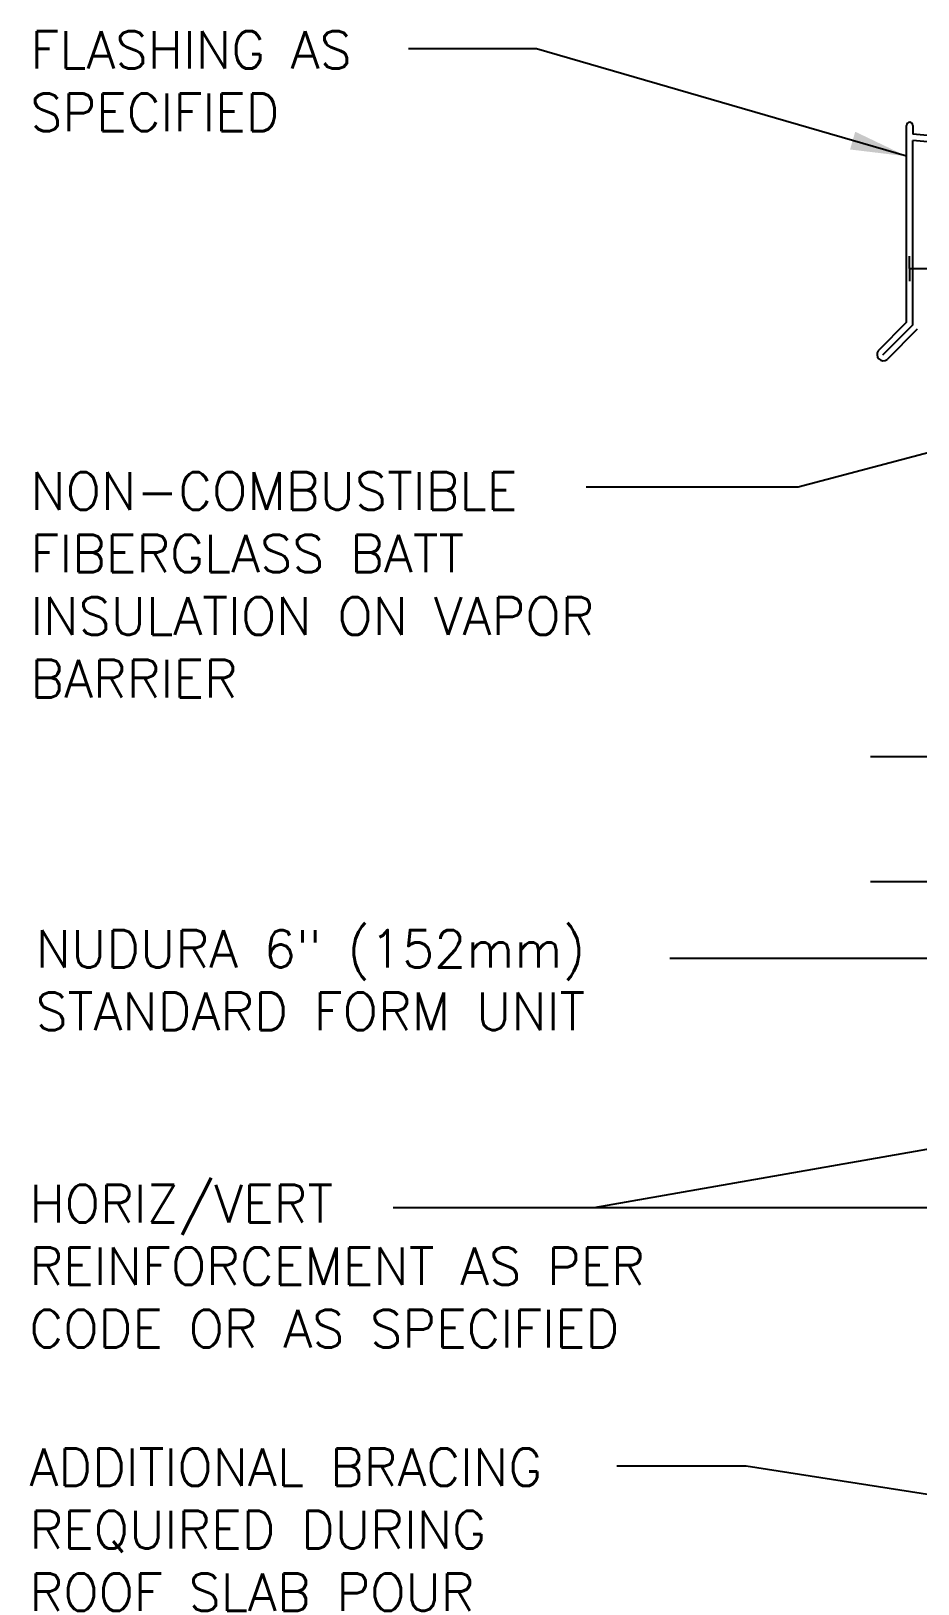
# Model space of a CAD drawing. Header units: inches. Extents: x 170.2 to 222.3, y 21.7 to 97.
# Drawn here: x 170.24 to 187.98, y 65.94 to 97 of the extents above; entities that cross this region are included whole.
import ezdxf

# ---------------------------------------------------------------- set-up
doc = ezdxf.new("R2010")
doc.units = ezdxf.units.IN
doc.header["$LTSCALE"] = 0.5
doc.header["$MEASUREMENT"] = 0
for name, color, linetype in [('HATCH', 12, 'Continuous'), ('LINE9', 9, 'Continuous'), ('TEXT', 4, 'Continuous')]:
    doc.layers.add(name, color=color, linetype=linetype)
doc.styles.add('DIM', font='romans.shx', dxfattribs={"width": 0.7})
doc.styles.add('ROMANS', font='romans.shx', dxfattribs={"height": 0.75})
doc.dimstyles.new('ext_12', dxfattribs={"dimscale": 12, "dimtxt": 0.09375, "dimasz": 0.09375, "dimexe": 0.09375, "dimexo": 0.0625, "dimgap": 0.0625, "dimtad": 1, "dimdec": 1, "dimzin": 3, "dimdsep": 46, "dimlunit": 4, "dimtxsty": 'DIM', "dimcen": 0.09, "dimdle": 0.09375, "dimclrt": 4, "dimadec": 0, "dimazin": 0, "dimtfac": 1, "dimtdec": 1, "dimtmove": 2, "dimatfit": 3, "dimfxl": 1, "dimfrac": 2, "dimtolj": 1, "dimtzin": 0, "dimarcsym": 0})

msp = doc.modelspace()

# ---------------------------------------------------------------- linework, layer by layer
at = {"layer": 'HATCH'}
for p, q in [((187.752, 91.173), (187.752, 95.11)), ((187.877, 95.11), (187.877, 94.933)), ((204.843, 93.449), (187.877, 94.933)), ((187.877, 91.121), (187.877, 94.808)), ((190.142, 94.609), (187.877, 94.808)), ((187.752, 91.173), (187.183, 90.604)), ((187.877, 91.121), (187.271, 90.516)), ((187.965, 91.033), (187.36, 90.427))]:
    msp.add_line(p, q, dxfattribs=at)
for centre, radius, start, end in [((187.814, 95.11), 0.0625, 0, 180), ((187.287, 90.531), 0.127, 144.7902, 305.2098)]:
    msp.add_arc(centre, radius, start, end, dxfattribs=at)
at = {"layer": 'LINE9'}
for p, q in [((187.808, 92.246), (187.808, 92.496)), ((187.808, 92.246), (189.654, 92.246)), ((187.808, 92.246), (187.808, 91.996)), ((187.029, 82.489), (195.39, 82.489)), ((187.029, 79.989), (195.39, 79.989))]:
    msp.add_line(p, q, dxfattribs=at)

# ---------------------------------------------------------------- texts
at = {"layer": 'TEXT', "char_height": 0.75, "style": 'ROMANS'}
for s, insert, width, attachment_point in [('FLASHING AS \\PSPECIFIED', (170.226, 96.997), 8.7776, 1), ('NON-COMBUSTIBLE\\PFIBERGLASS BATT INSULATION ON VAPOR BARRIER', (170.226, 88.173), 12.44051, 1), ('NUDURA 6" (152mm) STANDARD FORM UNIT', (170.331, 78.018), 16.70168, 4), ('HORIZ/VERT REINFORCEMENT AS PER CODE OR AS SPECIFIED', (170.208, 72.297), 14.05928, 4), ('ADDITIONAL BRACING REQUIRED DURING ROOF SLAB POUR', (170.208, 67.026), 12.17415, 4)]:
    msp.add_mtext(s, dxfattribs=dict(at, insert=insert, width=width, attachment_point=attachment_point))

# ---------------------------------------------------------------- leaders
at = {"layer": 'TEXT'}
for points, override in [([(187.752, 94.492), (180.349, 96.644), (177.788, 96.644)], {"dimgap": 0.0625, "dimtad": 0}), ([(197.333, 90.99), (185.585, 87.878), (181.345, 87.878)], {"dimtad": 0}), ([(194.212, 78.448), (183.017, 78.448)], {"dimgap": 0.0625, "dimtad": 0}), ([(197.224, 76.23), (181.499, 73.463), (177.484, 73.463)], {"dimgap": 0.0625, "dimtad": 0}), ([(198.227, 73.463), (181.499, 73.463)], {"dimgap": 0.0625, "dimtad": 0}), ([(193.964, 66.825), (184.541, 68.295), (181.959, 68.295)], {"dimgap": 0.0625, "dimtad": 0})]:
    msp.add_leader(points, dimstyle='ext_12', override=override, dxfattribs=at)

doc.saveas('drawing.dxf')
